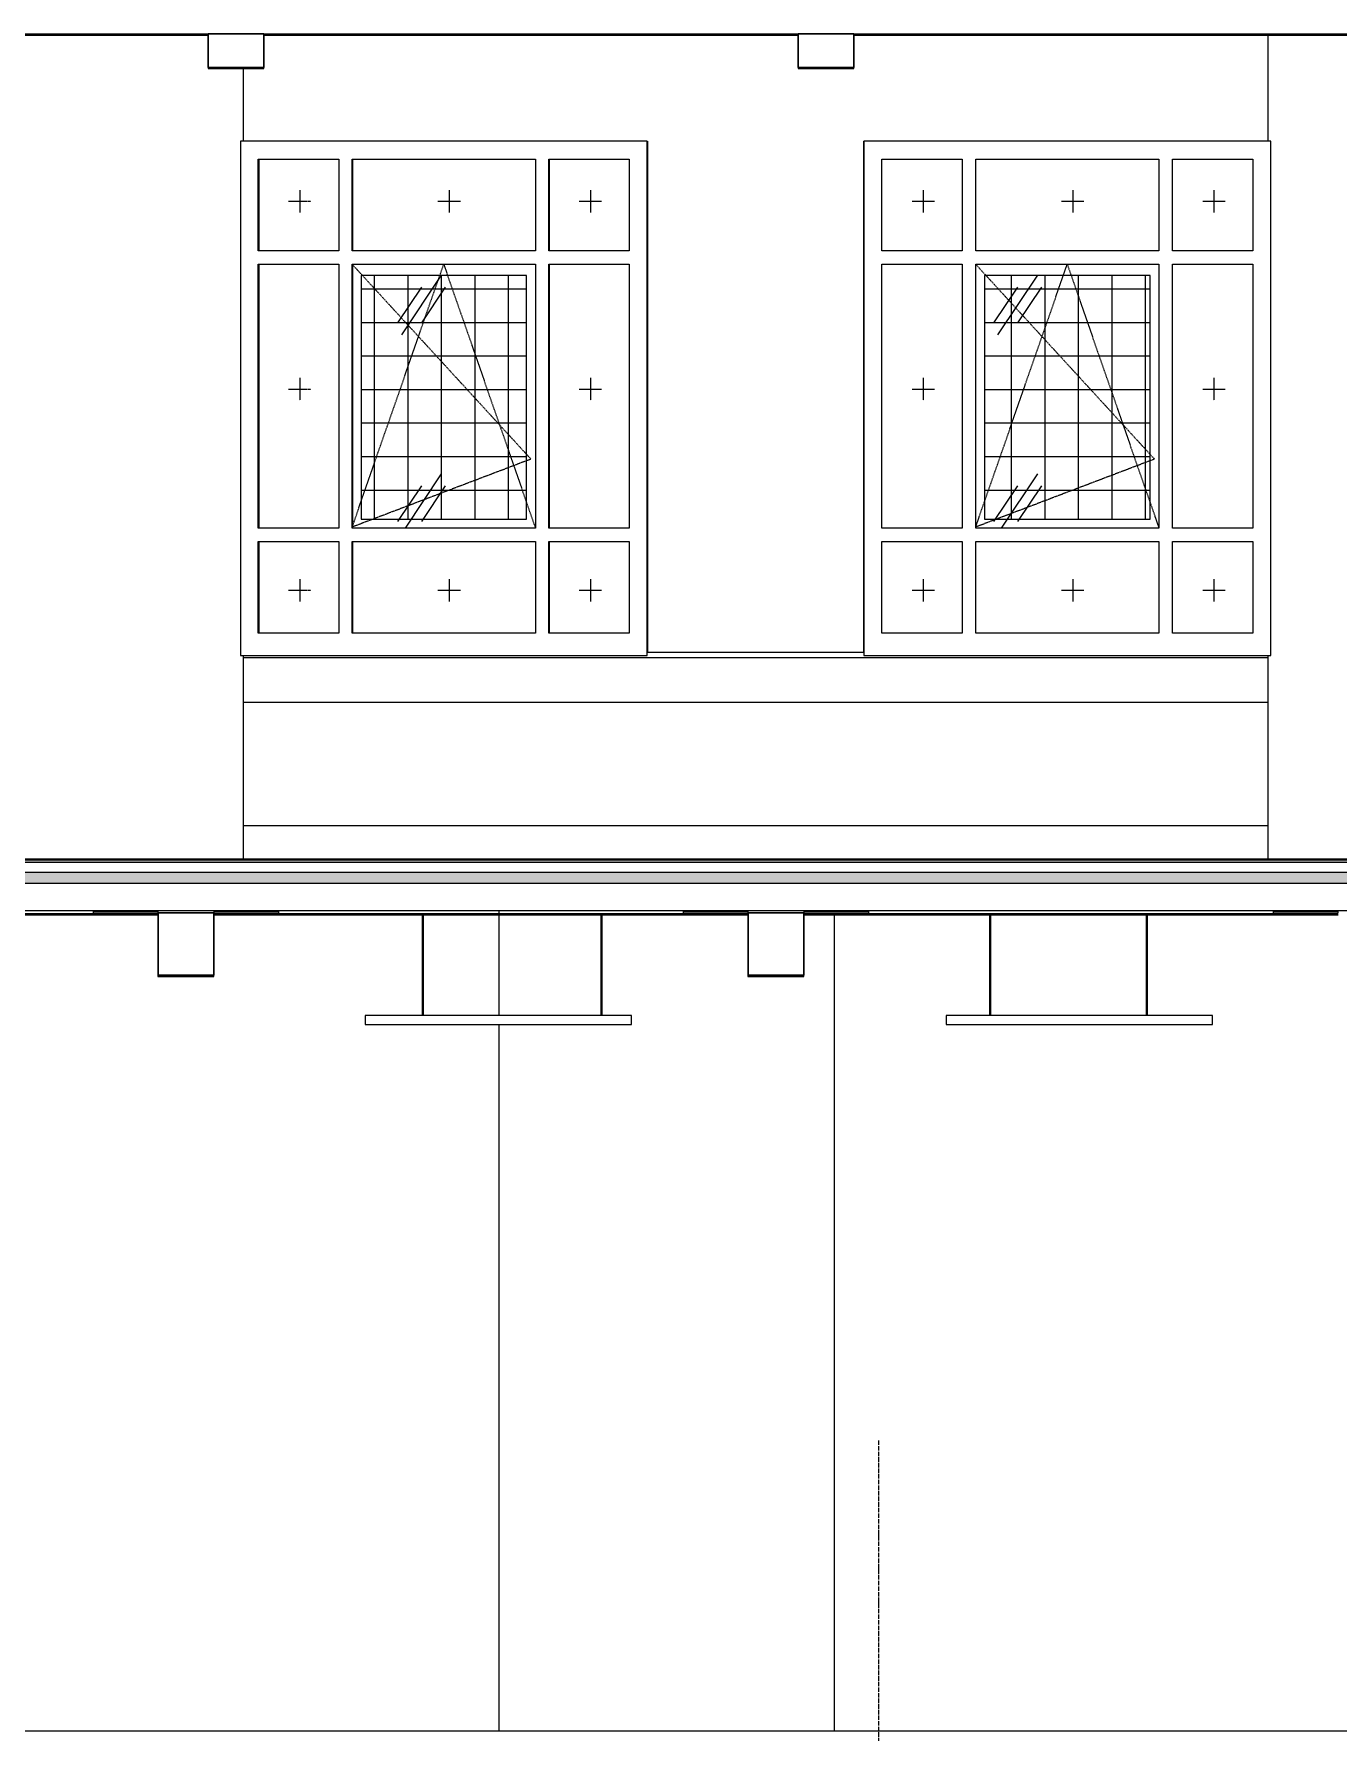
# Model space of a CAD drawing. Header units: millimetres. Extents: x -3929 to 624051, y 52832 to 514950.
# Drawn here: x 583617 to 589452, y 112741 to 120336 of the extents above; entities that cross this region are included whole.
import ezdxf

# ---------------------------------------------------------------- set-up
doc = ezdxf.new("R2010")
doc.units = ezdxf.units.MM
doc.linetypes.add('ADSK_Линия сетки', pattern=[25, 20, -2.5, 0, -2.5])
doc.linetypes.add('ADSK_Штриховая_ш3 п1_5', pattern=[4.5, 3, -1.5])
for name, color, linetype, lineweight in [('Каркас', 7, 'Continuous', 18), ('Окна', 7, 'Continuous', 9), ('Оси', 253, 'Continuous', 9), ('Перекрытие', 7, 'Continuous', 18), ('Потолки', 7, 'Continuous', 9), ('Стены внутренние', 7, 'Continuous', 18), ('Стены наружные', 7, 'Continuous', 18), ('Узлы', 7, 'Continuous', 18), ('ШТРИХОВКА', 252, 'Continuous', 15)]:
    doc.layers.add(name, color=color, linetype=linetype, lineweight=lineweight)
doc.layers.add('Линии', color=7, linetype='Continuous', lineweight=9, true_color=0x00a600)
pattern_1 = [(236.31, (24482.36, 9022.3), (-888.9976, -1778), [320.53, -2884.8]), (236.31, (24500.14, 8968.96), (-888.9976, -1778), [192.32, -3013.01]), (236.31, (24393.46, 8968.96), (-888.9976, -1778), [192.32, -3013.01])]
pattern_2 = [(0, (580790.93, 121145.93), (0, 150), []), (90, (580790.93, 121145.93), (-150, 9e-15), [])]

# ---------------------------------------------------------------- blocks, each defined once
blk = doc.blocks.new('окно трехпол с фрамугой - 1800 и 1820х2300_h___нов_ ок15-V307-Разрез 1-1')
at = {"layer": 'Окна', "true_color": 0x383e42}
h = blk.add_hatch(color=250, dxfattribs=at)
h.paths.add_polyline_path([(27772.5, 4910), (27774.5, 4910), (27774.5, 5320), (27772.5, 5320), (27772.5, 5055.6)])
h.paths.add_polyline_path([(29074.5, 4910), (29074.5, 5320), (29072.5, 5320), (29072.5, 4910)])
h.paths.add_polyline_path([(28192.5, 4910), (28194.5, 4910), (28194.5, 5320), (28192.5, 5320), (28192.5, 4923.4)])
h.paths.add_polyline_path([(27772.5, 5380), (27774.5, 5380), (27774.5, 6560), (27772.5, 6560), (27772.5, 5435.8)])
h.paths.add_polyline_path([(28192.5, 5380), (28194.5, 5380), (28194.5, 6560), (28192.5, 6560), (28192.5, 5433.8)])
h.paths.add_polyline_path([(29072.5, 5380), (29074.5, 5380), (29074.5, 6560), (29072.5, 6560), (29072.5, 5437.6)])
h.paths.add_polyline_path([(28194.5, 6620), (28194.5, 7030), (28192.5, 7030), (28192.5, 6620)])
h.paths.add_polyline_path([(29074.5, 6620), (29074.5, 7030), (29072.5, 7030), (29072.5, 6620)])
h.paths.add_polyline_path([(27774.5, 6620), (27774.5, 7030), (27772.5, 7030), (27772.5, 6620)])
at = {"layer": 'Окна'}
h = blk.add_hatch(dxfattribs=at)
h.set_pattern_fill('FP_34', color=256, style=0, pattern_type=2)
h.set_pattern_definition(pattern_1)
h.paths.add_polyline_path([(27891.5, 5380), (28132.5, 5380), (28132.5, 6560), (27774.5, 6560), (27774.5, 5380)])
h.paths.add_polyline_path([(27891.5, 6620), (28132.5, 6620), (28132.5, 7030), (27774.5, 7029.9), (27774.5, 6620)])
h = blk.add_hatch(dxfattribs=at)
h.set_pattern_fill('FP_34', color=256, style=0, pattern_type=2)
h.set_pattern_definition(pattern_1)
h.paths.add_polyline_path([(28232.5, 5380), (29012.5, 5380), (29012.5, 6560), (28194.5, 6560), (28194.5, 5380)])
h.paths.add_polyline_path([(29012.5, 6620), (29012.5, 7030), (28194.5, 7029.7), (28194.5, 6620), (28934.6, 6620)])
at = {"layer": 'Окна', "true_color": 0x383e42}
h = blk.add_hatch(color=250, dxfattribs=at)
h.paths.add_polyline_path([(28194.5, 4910), (28194.5, 4910), (28194.5, 5012.5)])
h.paths.add_polyline_path([(28194.5, 6620), (28194.5, 6620), (28194.5, 6965.6)])
h = blk.add_hatch(color=250, dxfattribs=at)
h.paths.add_polyline_path([(29074.5, 4910), (29074.5, 4910), (29074.5, 4914.7)])
h.paths.add_polyline_path([(29074.5, 5380), (29074.5, 5380), (29074.5, 5437.6)])
at = {"layer": 'Окна'}
h = blk.add_hatch(dxfattribs=at)
h.set_pattern_fill('FP_34', color=256, style=0, pattern_type=2)
h.set_pattern_definition(pattern_1)
h.paths.add_polyline_path([(27774.5, 4910), (28132.5, 4910), (28132.5, 5320), (27774.5, 5320), (27774.5, 4912.5)])
h = blk.add_hatch(dxfattribs=at)
h.set_pattern_fill('FP_34', color=256, style=0, pattern_type=2)
h.set_pattern_definition(pattern_1)
h.paths.add_polyline_path([(28194.5, 4910), (29012.5, 4910.2), (29012.5, 5320), (28194.5, 5320), (28194.5, 5012.5)])
at = {"layer": 'Окна', "true_color": 0x383e42}
blk.add_hatch(color=250, dxfattribs=at).paths.add_polyline_path([(29512.5, 4825), (29513.5, 4825), (29512.5, 4910)])
at = {"layer": 'Окна'}
for p, q in [((27774.5, 7030), (27774.5, 6620)), ((27774.5, 7030), (27774.5, 6620)), ((28194.5, 7030), (28194.5, 6619.9)), ((28194.5, 7030), (28194.5, 6619.9)), ((29074.5, 7030), (29074.5, 6620)), ((29074.5, 7030), (29074.5, 6620)), ((27774.5, 6560), (27774.5, 5380)), ((27774.5, 6560), (27774.5, 5380)), ((28194.5, 6560), (28194.5, 5380)), ((28194.5, 6560), (28194.5, 5380)), ((29074.5, 6560), (29074.5, 5380)), ((29074.5, 6560), (29074.5, 5380)), ((27774.5, 5320), (27774.5, 4910)), ((27774.5, 5320), (27774.5, 4910)), ((28194.5, 5320), (28194.5, 4910)), ((28194.5, 5320), (28194.5, 4910)), ((29074.5, 5320), (29074.5, 4910)), ((29074.5, 5320), (29074.5, 4910))]:
    blk.add_line(p, q, dxfattribs=at)
blk = doc.blocks.new('окно трехпол с фрамугой - 1800 и 1820х2300_h___нов_ ок15-V308-Разрез 1-1')
at = {"layer": 'Окна'}
h = blk.add_hatch(dxfattribs=at)
h.set_pattern_fill('FP_34', color=256, style=0, pattern_type=2)
h.set_pattern_definition(pattern_1)
h.paths.add_polyline_path([(30571.9, 5380), (30922.5, 5380), (30922.5, 6560), (30562.5, 6560), (30562.5, 5380)])
h.paths.add_polyline_path([(30562.5, 6620), (30922.5, 6620), (30922.5, 7030), (30562.5, 7029.9), (30562.5, 6965.6)])
h = blk.add_hatch(dxfattribs=at)
h.set_pattern_fill('FP_34', color=256, style=0, pattern_type=2)
h.set_pattern_definition(pattern_1)
h.paths.add_polyline_path([(31020.7, 5380), (31802.5, 5380), (31802.5, 6560), (30982.5, 6560), (30982.5, 5380)])
h.paths.add_polyline_path([(31802.5, 6620), (31802.5, 7030), (30982.5, 7030), (30982.5, 6620), (31020.7, 6620)])
at = {"layer": 'Окна', "true_color": 0x383e42}
blk.add_hatch(color=250, dxfattribs=at).paths.add_polyline_path([(30982.5, 6620), (30982.5, 6620), (30982.5, 6965.6)])
h = blk.add_hatch(color=250, dxfattribs=at)
h.paths.add_polyline_path([(30562.5, 4910), (30562.5, 4910), (30562.5, 4929.4)])
h.paths.add_polyline_path([(30562.5, 5380), (30562.5, 5380), (30562.5, 5437.6)])
h = blk.add_hatch(color=250, dxfattribs=at)
h.paths.add_polyline_path([(30922.5, 4910), (30922.5, 4910), (30922.5, 5055.6)])
h.paths.add_polyline_path([(32222.5, 4910), (32222.5, 4910), (32222.5, 5055.6)])
h.paths.add_polyline_path([(31802.5, 5380), (31802.5, 5380), (31802.5, 5437.6)])
h.paths.add_polyline_path([(30922.5, 5380), (30922.5, 5380), (30922.5, 5380)])
h = blk.add_hatch(color=250, dxfattribs=at)
h.paths.add_polyline_path([(31862.5, 4910), (31862.5, 4910), (31862.5, 4914.5)])
h.paths.add_polyline_path([(31862.5, 5380), (31862.5, 5380), (31862.5, 5437.6)])
at = {"layer": 'Окна'}
h = blk.add_hatch(dxfattribs=at)
h.set_pattern_fill('FP_34', color=256, style=0, pattern_type=2)
h.set_pattern_definition(pattern_1)
h.paths.add_polyline_path([(30562.5, 4910), (30922.5, 4910), (30922.5, 5320), (30562.5, 5320), (30562.5, 4910)])
h = blk.add_hatch(dxfattribs=at)
h.set_pattern_fill('FP_34', color=256, style=0, pattern_type=2)
h.set_pattern_definition(pattern_1)
h.paths.add_polyline_path([(30982.5, 4910), (31802.5, 4910), (31802.5, 5320), (30982.5, 5320), (30982.5, 5012.5)])

msp = doc.modelspace()

# ---------------------------------------------------------------- hatches: boundary and pattern name
at = {"layer": 'Узлы', "lineweight": 5, "true_color": 0x494949}
h = msp.add_hatch(dxfattribs=at)
h.set_pattern_fill('FP_44', color=251, style=0, pattern_type=2)
h.set_pattern_definition(pattern_2)
h.paths.add_polyline_path([(585782.957, 118165.933), (585820.869, 118165.933), (585820.869, 119255.933), (585080.869, 119255.933), (585080.869, 118165.933), (585261.425, 118165.933)])
h = msp.add_hatch(dxfattribs=at)
h.set_pattern_fill('FP_44', color=251, style=0, pattern_type=2)
h.set_pattern_definition(pattern_2)
h.paths.add_polyline_path([(588390.618, 118165.933), (588610.859, 118165.933), (588610.859, 119255.933), (587870.859, 119255.933), (587870.859, 118165.933)])
at = {"layer": 'ШТРИХОВКА'}
h = msp.add_hatch(dxfattribs=at)
h.set_pattern_fill('FP_29', color=252, style=0, pattern_type=2)
h.set_pattern_definition([(0, (580790.93, 121145.93), (406.4, 101.6), [33.528, -271.272, 33.528, -271.272, -1625.6]), (0, (580790.93, 121145.93), (406.4, 101.6), [-609.6, 33.528, -576.072, 33.528, -271.272, -711.2]), (0, (580790.93, 121145.93), (406.4, 101.6), [-1524, 33.528, -169.672, 33.528, -474.472]), (120, (580943.33, 121196.73), (-291.1882, 301.1527), [33.528, -271.272, 33.528, -271.272, -1625.6]), (120, (580943.33, 121196.73), (-291.1882, 301.1527), [-609.6, 33.528, -576.072, 33.528, -271.272, -711.2]), (120, (580943.33, 121196.73), (-291.1882, 301.1527), [-1524, 33.528, -169.672, 33.528, -474.472]), (240, (580994.13, 121399.93), (-115.2118, -402.7527), [33.528, -271.272, 33.528, -271.272, -1625.6]), (240, (580994.13, 121399.93), (-115.2118, -402.7527), [-609.6, 33.528, -576.072, 33.528, -271.272, -711.2]), (240, (580994.13, 121399.93), (-115.2118, -402.7527), [-1524, 33.528, -169.672, 33.528, -474.472])])
h.paths.add_polyline_path([(598560.496, 116630.933), (598574.681, 116630.933), (598574.681, 116640.933), (581055.926, 116640.933), (581055.926, 116630.933), (598430.113, 116630.933)])
h = msp.add_hatch(dxfattribs=at)
h.set_pattern_fill('FP_38', color=252, style=0, pattern_type=2)
h.set_pattern_definition([(228.013, (581522.45, 122161.93), (-8127.9666, -9144.02968), [136.69, -13532.193]), (184.97, (581431.013, 122060.333), (12191.99547, 1016.05502), [234.562, -23221.62]), (132.51, (581197.333, 122040.01), (10159.9124, -11176.07977), [165.393, -16373.89]), (267.274, (580801.093, 121786.013), (1015.88953, 20320.00577), [213.602, -21146.575]), (292.834, (580790.933, 121572.653), (-5080.07417, 12191.97012), [209.453, -20735.923]), (357.274, (580872.213, 121379.613), (-20320.00577, 1015.88953), [213.602, -21146.575]), (37.694, (581085.573, 121369.453), (-13208.042725, -10159.94461), [282.477, -27965.247]), (72.255, (581309.093, 121542.173), (7112.12749, 22351.9589), [266.688, -26402.102]), (121.43, (581390.373, 121796.173), (-8128.10005, 13207.93827), [214.325, -21218.218]), (175.236, (581278.61, 121979.05), (11175.99406, -1016.0697), [244.685, -11989.575]), (222.397, (581034.773, 121999.373), (-12192.085586, -11175.907293), [316.43, -31326.71]), (138.814, (581806.93, 121775.85), (-7111.9922, 6096.00977), [108.002, -10692.226]), (171.469, (581725.653, 121846.973), (13207.99153, -2032.05404), [205.473, -20341.855]), (225, (581522.45, 121877.45), (1e-13, -1016), [143.684, -1293.157]), (203.199, (581451.33, 121999.37), (5079.9856, 2032.0367), [77.377, -7660.25]), (291.801, (581380.21, 121968.9), (-1015.9787, 3048.0072), [109.426, -5361.9]), (30.964, (581420.85, 121867.3), (3047.9913, 2032.0134), [177.73, -5746.52]), (161.565, (581573.25, 121958.73), (2031.999, -1016.0024), [128.515, -3084.36]), (16.39, (580790.933, 121968.89), (10159.97517, 3048.0812), [180.035, -17823.53]), (70.346, (580963.65, 122019.69), (-4064.0339, -11175.98797), [151.04, -14952.887]), (293.199, (581573.25, 122161.93), (-2032.0367, 5079.9856), [154.75, -7582.873]), (343.61, (581634.213, 122019.69), (-10159.97517, 3048.0812), [180.035, -17823.53]), (339.444, (580790.93, 121338.97), (-5080.0015, 2031.99615), [173.614, -8507.094]), (294.775, (580953.49, 121278.01), (-5079.9732, 11176.0126), [145.47, -14401.437]), (66.801, (581583.41, 121145.93), (2032.0367, 5079.9856), [154.75, -7582.873]), (17.354, (581644.373, 121288.17), (-13208.00149, -4063.99474), [170.313, -16860.95]), (69.444, (581085.57, 121145.93), (-2031.99615, -5080.0015), [86.807, -8593.9]), (101.31, (581522.45, 121145.93), (-1016.0048, 4063.999), [51.806, -5128.797]), (165.964, (581512.3, 121196.73), (3048.0036, -1015.9877), [209.453, -3979.62]), (186.009, (581309.093, 121247.53), (10159.99987, 1015.9998), [194.107, -19216.546]), (303.69, (581420.85, 121775.85), (-1015.9976, 2032.0017), [146.53, -3516.71]), (353.157, (581502.133, 121653.933), (17271.99206, -2032.068835), [255.823, -25326.404]), (60.945, (581756.13, 121623.45), (-4064.04974, -7111.97225), [104.603, -10355.757]), (90, (581806.9, 121714.9), (-1016, 1016), [60.96, -955.04]), (120.256, (581288.77, 121278.01), (4063.94492, -7112.03103), [141.147, -13973.576]), (48.013, (581217.65, 121399.93), (8127.9666, 9144.02968), [273.377, -13395.505]), (0, (581400.5, 121603.1), (1016, 1016), [264.16, -751.84]), (325.305, (581664.69, 121603.13), (-10160.01873, 7111.97318), [160.644, -15903.726]), (254.055, (581796.77, 121511.69), (-1015.9713, -4064.0072), [147.93, -7248.66]), (207.646, (581756.133, 121369.453), (-19303.99578, -10160.00796), [240.858, -23844.986]), (175.426, (581542.773, 121257.693), (-13207.99929, 1016.01778), [254.812, -25226.34])])
h.paths.add_polyline_path([(598560.496, 116535.933), (598574.681, 116535.933), (598574.681, 116585.933), (581055.926, 116585.933), (581055.926, 116535.933), (598430.113, 116535.933)])

# ---------------------------------------------------------------- linework, layer by layer
at = {"layer": 'Каркас'}
for p, q in [((584646.319, 120335.933), (584396.319, 120335.933)), ((587286.319, 120335.933), (587036.319, 120335.933))]:
    msp.add_line(p, q, dxfattribs=at)
at = {"layer": 'Каркас', "lineweight": 30}
for p, q in [((584396.319, 120335.933), (584396.319, 120185.933)), ((584646.319, 120185.933), (584646.319, 120335.933)), ((587036.319, 120335.933), (587036.319, 120185.933)), ((587286.319, 120185.933), (587286.319, 120335.933)), ((584396.319, 120185.933), (584646.319, 120185.933)), ((587036.319, 120185.933), (587286.319, 120185.933)), ((584422.561, 116405.933), (584172.561, 116405.933)), ((584172.561, 116405.933), (584172.561, 116125.933)), ((584422.561, 116125.933), (584422.561, 116405.933)), ((587062.561, 116405.933), (586812.561, 116405.933)), ((586812.561, 116405.933), (586812.561, 116125.933)), ((587062.561, 116125.933), (587062.561, 116405.933)), ((584172.561, 116125.933), (584422.561, 116125.933)), ((586812.561, 116125.933), (587062.561, 116125.933))]:
    msp.add_line(p, q, dxfattribs=at)
at = {"layer": 'Линии', "color": 7}
for p, q in [((586360.869, 119855.933), (584540.869, 119855.933)), ((584540.869, 119855.933), (584540.869, 117555.933)), ((586360.869, 117555.933), (586360.869, 119855.933)), ((589150.859, 119855.933), (587330.859, 119855.933)), ((587330.859, 119855.933), (587330.859, 117555.933)), ((589150.859, 117555.933), (589150.859, 119855.933)), ((584620.869, 119365.933), (584620.869, 119775.933)), ((584620.869, 119775.933), (584980.869, 119775.933)), ((584980.869, 119775.933), (584980.869, 119365.933)), ((585040.869, 119365.933), (585040.869, 119775.933)), ((585040.869, 119775.933), (585860.869, 119775.933)), ((585860.869, 119775.933), (585860.869, 119365.933)), ((585920.869, 119365.933), (585920.869, 119775.933)), ((585920.869, 119775.933), (586280.869, 119775.933)), ((586280.869, 119775.933), (586280.869, 119365.933)), ((587410.859, 119365.933), (587410.859, 119775.933)), ((587410.859, 119775.933), (587770.859, 119775.933)), ((587770.859, 119775.933), (587770.859, 119365.933)), ((587830.859, 119365.933), (587830.859, 119775.933)), ((587830.859, 119775.933), (588650.859, 119775.933)), ((588650.859, 119775.933), (588650.859, 119365.933)), ((588710.859, 119365.933), (588710.859, 119775.933)), ((588710.859, 119775.933), (589070.859, 119775.933)), ((589070.859, 119775.933), (589070.859, 119365.933)), ((584980.869, 119365.933), (584620.869, 119365.933)), ((585860.869, 119365.933), (585040.869, 119365.933)), ((586280.869, 119365.933), (585920.869, 119365.933)), ((587770.859, 119365.933), (587410.859, 119365.933)), ((588650.859, 119365.933), (587830.859, 119365.933)), ((589070.859, 119365.933), (588710.859, 119365.933)), ((584620.869, 119305.933), (584980.869, 119305.933)), ((584620.869, 118125.933), (584620.869, 119305.933)), ((584980.869, 119305.933), (584980.869, 118125.933)), ((585040.869, 119305.933), (585860.869, 119305.933)), ((585040.869, 118125.933), (585040.869, 119305.933)), ((585820.869, 119255.933), (585080.869, 119255.933)), ((585080.869, 119255.933), (585080.869, 118165.933)), ((585820.869, 118165.933), (585820.869, 119255.933)), ((585860.869, 119305.933), (585860.869, 118125.933)), ((585920.869, 119305.933), (586280.869, 119305.933)), ((585920.869, 118125.933), (585920.869, 119305.933)), ((586280.869, 119305.933), (586280.869, 118125.933)), ((587410.859, 119305.933), (587770.859, 119305.933)), ((587410.859, 118125.933), (587410.859, 119305.933)), ((587770.859, 119305.933), (587770.859, 118125.933)), ((587830.859, 119305.933), (588650.859, 119305.933)), ((587830.859, 118125.933), (587830.859, 119305.933)), ((588610.859, 119255.933), (587870.859, 119255.933)), ((587870.859, 119255.933), (587870.859, 118165.933)), ((588610.859, 118165.933), (588610.859, 119255.933)), ((588650.859, 119305.933), (588650.859, 118125.933)), ((588710.859, 119305.933), (589070.859, 119305.933)), ((588710.859, 118125.933), (588710.859, 119305.933)), ((589070.859, 119305.933), (589070.859, 118125.933)), ((584980.869, 118125.933), (584620.869, 118125.933)), ((585860.869, 118125.933), (585040.869, 118125.933)), ((585080.869, 118165.933), (585820.869, 118165.933)), ((586280.869, 118125.933), (585920.869, 118125.933)), ((587770.859, 118125.933), (587410.859, 118125.933)), ((588650.859, 118125.933), (587830.859, 118125.933)), ((587870.859, 118165.933), (588610.859, 118165.933)), ((589070.859, 118125.933), (588710.859, 118125.933)), ((584620.869, 118065.933), (584980.869, 118065.933)), ((584620.869, 117655.933), (584620.869, 118065.933)), ((584980.869, 118065.933), (584980.869, 117655.933)), ((585040.869, 118065.933), (585860.869, 118065.933)), ((585040.869, 117655.933), (585040.869, 118065.933)), ((585860.869, 118065.933), (585860.869, 117655.933)), ((585920.869, 118065.933), (586280.869, 118065.933)), ((585920.869, 117655.933), (585920.869, 118065.933)), ((586280.869, 118065.933), (586280.869, 117655.933)), ((587410.859, 118065.933), (587770.859, 118065.933)), ((587410.859, 117655.933), (587410.859, 118065.933)), ((587770.859, 118065.933), (587770.859, 117655.933)), ((587830.859, 118065.933), (588650.859, 118065.933)), ((587830.859, 117655.933), (587830.859, 118065.933)), ((588650.859, 118065.933), (588650.859, 117655.933)), ((588710.859, 118065.933), (589070.859, 118065.933)), ((588710.859, 117655.933), (588710.859, 118065.933)), ((589070.859, 118065.933), (589070.859, 117655.933)), ((584980.869, 117655.933), (584620.869, 117655.933)), ((585860.869, 117655.933), (585040.869, 117655.933)), ((586280.869, 117655.933), (585920.869, 117655.933)), ((587770.859, 117655.933), (587410.859, 117655.933)), ((588650.859, 117655.933), (587830.859, 117655.933)), ((589070.859, 117655.933), (588710.859, 117655.933)), ((584540.869, 117555.933), (586360.869, 117555.933)), ((587330.859, 117555.933), (589150.859, 117555.933))]:
    msp.add_line(p, q, dxfattribs=at)
at = {"layer": 'Линии', "color": 7, "linetype": 'ADSK_Штриховая_ш3 п1_5', "lineweight": 5}
for p, q in [((584806.292, 119637.613), (584806.292, 119537.613)), ((585474.905, 119637.613), (585474.905, 119537.613)), ((586106.697, 119637.613), (586106.697, 119537.613)), ((587596.283, 119637.613), (587596.283, 119537.613)), ((588264.895, 119637.613), (588264.895, 119537.613)), ((588896.687, 119637.613), (588896.687, 119537.613)), ((584756.292, 119587.613), (584856.292, 119587.613)), ((585424.905, 119587.613), (585524.905, 119587.613)), ((586056.697, 119587.613), (586156.697, 119587.613)), ((587546.283, 119587.613), (587646.283, 119587.613)), ((588214.895, 119587.613), (588314.895, 119587.613)), ((588846.687, 119587.613), (588946.687, 119587.613)), ((585040.869, 119305.933), (585840.869, 118434.588)), ((585040.869, 118130.568), (585450.442, 119305.933)), ((585450.442, 119305.933), (585860.869, 118125.933)), ((587830.859, 119305.933), (588630.859, 118434.588)), ((587830.859, 118130.568), (588240.433, 119305.933)), ((588240.433, 119305.933), (588650.859, 118125.933)), ((584806.292, 118797.613), (584806.292, 118697.613)), ((586106.697, 118797.613), (586106.697, 118697.613)), ((587596.283, 118797.613), (587596.283, 118697.613)), ((588896.687, 118797.613), (588896.687, 118697.613)), ((584756.292, 118747.613), (584856.292, 118747.613)), ((586056.697, 118747.613), (586156.697, 118747.613)), ((587546.283, 118747.613), (587646.283, 118747.613)), ((588846.687, 118747.613), (588946.687, 118747.613)), ((585840.869, 118434.588), (585040.869, 118130.568)), ((588630.859, 118434.588), (587830.859, 118130.568)), ((584806.292, 117897.613), (584806.292, 117797.613)), ((585474.905, 117897.613), (585474.905, 117797.613)), ((586106.697, 117897.613), (586106.697, 117797.613)), ((587596.283, 117897.613), (587596.283, 117797.613)), ((588264.895, 117897.613), (588264.895, 117797.613)), ((588896.687, 117897.613), (588896.687, 117797.613)), ((584756.292, 117847.613), (584856.292, 117847.613)), ((585424.905, 117847.613), (585524.905, 117847.613)), ((586056.697, 117847.613), (586156.697, 117847.613)), ((587546.283, 117847.613), (587646.283, 117847.613)), ((588214.895, 117847.613), (588314.895, 117847.613)), ((588846.687, 117847.613), (588946.687, 117847.613))]:
    msp.add_line(p, q, dxfattribs=at)
at = {"layer": 'Линии', "color": 7, "lineweight": 40}
for p, q in [((585356.697, 115945.933), (585356.697, 116395.933)), ((586156.697, 115945.933), (586156.697, 116395.933)), ((587896.283, 115945.933), (587896.283, 116395.933)), ((588596.283, 115945.933), (588596.283, 116395.933))]:
    msp.add_line(p, q, dxfattribs=at)
at = {"layer": 'Оси', "linetype": 'ADSK_Линия сетки'}
msp.add_line((587397.926, 107047.558), (587397.926, 114047.305), dxfattribs=at)
at = {"layer": 'Перекрытие', "lineweight": 20}
for p, q in [((582006.608, 120335.933), (584396.319, 120335.933)), ((584646.319, 120335.933), (587036.319, 120335.933)), ((587286.319, 120335.933), (589551.029, 120335.933)), ((611938.475, 116643.383), (550571.7, 116643.383)), ((598574.681, 116535.933), (564238.275, 116535.933)), ((564238.275, 116415.933), (598574.681, 116415.933))]:
    msp.add_line(p, q, dxfattribs=at)
at = {"layer": 'Перекрытие'}
for p, q in [((584396.319, 120335.933), (584646.319, 120335.933)), ((587036.319, 120335.933), (587286.319, 120335.933)), ((586360.869, 117570.933), (587330.859, 117570.933)), ((589138.781, 117545.933), (584552.804, 117545.933)), ((611938.475, 116640.933), (550571.7, 116640.933)), ((611938.475, 116630.933), (550571.7, 116630.933)), ((611938.475, 116585.933), (550571.7, 116585.933)), ((605843.36, 116645.933), (581120.926, 116645.933)), ((605577.367, 112745.933), (556977.237, 112745.933))]:
    msp.add_line(p, q, dxfattribs=at)
at = {"layer": 'Потолки', "lineweight": 18}
for p, q in [((582006.608, 120330.933), (584396.319, 120330.933)), ((584396.319, 120330.933), (584396.319, 120335.933)), ((584646.319, 120335.933), (584646.319, 120330.933)), ((584646.319, 120330.933), (587036.319, 120330.933)), ((587036.319, 120330.933), (587036.319, 120335.933)), ((587286.319, 120335.933), (587286.319, 120330.933)), ((587286.319, 120330.933), (589551.029, 120330.933)), ((584646.319, 120185.933), (584396.319, 120185.933)), ((584396.319, 120185.933), (584396.319, 120180.933)), ((584396.319, 120180.933), (584646.319, 120180.933)), ((584646.319, 120180.933), (584646.319, 120185.933)), ((587286.319, 120185.933), (587036.319, 120185.933)), ((587036.319, 120185.933), (587036.319, 120180.933)), ((587036.319, 120180.933), (587286.319, 120180.933)), ((587286.319, 120180.933), (587286.319, 120185.933)), ((584171.729, 116400.933), (581782.306, 116400.933)), ((581782.306, 116395.933), (584171.729, 116395.933)), ((584172.515, 116410.933), (583882.515, 116410.933)), ((583882.515, 116410.933), (583882.515, 116405.933)), ((583882.515, 116405.933), (584172.515, 116405.933)), ((584171.729, 116395.933), (584171.729, 116400.933)), ((584172.515, 116405.933), (584172.515, 116410.933)), ((586811.411, 116400.933), (584421.699, 116400.933)), ((584421.699, 116400.933), (584421.699, 116395.933)), ((584421.699, 116395.933), (586811.411, 116395.933)), ((584712.515, 116410.933), (584422.515, 116410.933)), ((584422.515, 116410.933), (584422.515, 116405.933)), ((584422.515, 116405.933), (584712.515, 116405.933)), ((584712.515, 116405.933), (584712.515, 116410.933)), ((586812.515, 116410.933), (586522.515, 116410.933)), ((586522.515, 116410.933), (586522.515, 116405.933)), ((586522.515, 116405.933), (586812.515, 116405.933)), ((586811.411, 116395.933), (586811.411, 116400.933)), ((586812.515, 116405.933), (586812.515, 116410.933)), ((589452.272, 116400.933), (587061.38, 116400.933)), ((587061.38, 116400.933), (587061.38, 116395.933)), ((587061.38, 116395.933), (589452.272, 116395.933)), ((587352.515, 116410.933), (587062.515, 116410.933)), ((587062.515, 116410.933), (587062.515, 116405.933)), ((587062.515, 116405.933), (587352.515, 116405.933)), ((587352.515, 116405.933), (587352.515, 116410.933)), ((589452.225, 116410.933), (589162.225, 116410.933)), ((589162.225, 116410.933), (589162.225, 116405.933)), ((589162.225, 116405.933), (589452.225, 116405.933)), ((589452.225, 116405.933), (589452.225, 116410.933)), ((584421.699, 116125.933), (584171.729, 116125.933)), ((584171.729, 116125.933), (584171.729, 116120.933)), ((584171.729, 116120.933), (584421.699, 116120.933)), ((584421.699, 116120.933), (584421.699, 116125.933)), ((587061.38, 116125.933), (586811.411, 116125.933)), ((586811.411, 116125.933), (586811.411, 116120.933)), ((586811.411, 116120.933), (587061.38, 116120.933)), ((587061.38, 116120.933), (587061.38, 116125.933)), ((586290.86, 115945.933), (585098.86, 115945.933)), ((585098.86, 115945.933), (585098.86, 115905.933)), ((585098.86, 115905.933), (586290.86, 115905.933)), ((586290.86, 115905.933), (586290.86, 115945.933)), ((588890.86, 115945.933), (587698.86, 115945.933)), ((587698.86, 115945.933), (587698.86, 115905.933)), ((587698.86, 115905.933), (588890.86, 115905.933)), ((588890.86, 115905.933), (588890.86, 115945.933))]:
    msp.add_line(p, q, dxfattribs=at)
at = {"layer": 'Стены внутренние'}
for p, q in [((587329.95, 117570.933), (587329.95, 119855.933)), ((587329.95, 119855.933), (587329.95, 117570.933)), ((589138.781, 117345.933), (584552.804, 117345.933)), ((584552.804, 116795.933), (589138.781, 116795.933)), ((585698.31, 116400.933), (585698.31, 116415.933)), ((585698.31, 115945.933), (585698.31, 116395.933)), ((587198.307, 116415.933), (587198.307, 116410.933)), ((587198.307, 116405.933), (587198.307, 116400.933)), ((587198.307, 116395.933), (587198.307, 112745.933)), ((585698.31, 112745.933), (585698.31, 115905.933))]:
    msp.add_line(p, q, dxfattribs=at)
at = {"layer": 'Стены наружные'}
for p, q in [((589138.781, 120330.933), (589138.781, 119855.933)), ((584552.804, 120180.933), (584552.804, 119855.933)), ((586361.869, 119855.933), (586361.869, 117570.933)), ((587329.866, 117570.933), (587329.866, 119855.933)), ((584552.804, 117555.933), (584552.804, 116645.933)), ((589138.781, 117555.933), (589138.781, 116645.933))]:
    msp.add_line(p, q, dxfattribs=at)

# ---------------------------------------------------------------- block references
at = {"layer": 'Окна'}
for name in ['окно трехпол с фрамугой - 1800 и 1820х2300_h___нов_ ок15-V307-Разрез 1-1', 'окно трехпол с фрамугой - 1800 и 1820х2300_h___нов_ ок15-V308-Разрез 1-1']:
    msp.add_blockref(name, (556848.36, 112745.933), dxfattribs=at)

doc.saveas('drawing.dxf')
